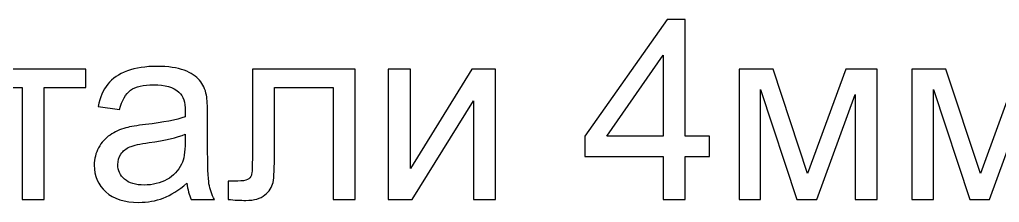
# Model space of a CAD drawing. Header units: centimetres. Extents: x -108 to 55, y -52 to 52.
# Drawn here: x -27.33 to -13.58, y -17.42 to -14.86 of the extents above; entities that cross this region are included whole.
import ezdxf

# ---------------------------------------------------------------- set-up
doc = ezdxf.new("R2010")
doc.units = ezdxf.units.CM
doc.header["$MEASUREMENT"] = 0
doc.layers.add('layer 1', color=7, linetype='Continuous')

msp = doc.modelspace()

# ---------------------------------------------------------------- linework, layer by layer
at = {"layer": 'layer 1', "color": 250}
for points, knots in [([(-18.29636, -17.38407), (-18.29636, -17.38407), (-18.29636, -16.78068), (-18.29636, -16.78068), (-18.29636, -16.78068), (-18.29636, -16.78068), (-19.39376, -16.78068), (-19.39376, -16.78068), (-19.39376, -16.78068), (-19.39376, -16.78068), (-19.39376, -16.49486), (-19.39376, -16.49486), (-19.39376, -16.49486), (-19.39376, -16.49486), (-18.2399, -14.85758), (-18.2399, -14.85758), (-18.2399, -14.85758), (-18.2399, -14.85758), (-17.98584, -14.85758), (-17.98584, -14.85758), (-17.98584, -14.85758), (-17.98584, -14.85758), (-17.98584, -16.49486), (-17.98584, -16.49486), (-17.98584, -16.49486), (-17.98584, -16.49486), (-17.64356, -16.49486), (-17.64356, -16.49486), (-17.64356, -16.49486), (-17.64356, -16.49486), (-17.64356, -16.78068), (-17.64356, -16.78068), (-17.64356, -16.78068), (-17.64356, -16.78068), (-17.98584, -16.78068), (-17.98584, -16.78068), (-17.98584, -16.78068), (-17.98584, -16.78068), (-17.98584, -17.38407), (-17.98584, -17.38407), (-17.98584, -17.38407), (-17.98584, -17.38407), (-18.29636, -17.38407), (-18.29636, -17.38407)], [0, 0, 0, 0, 0.08333333, 0.08333333, 0.08333333, 0.08333333, 0.16666667, 0.16666667, 0.16666667, 0.16666667, 0.25, 0.25, 0.25, 0.25, 0.33333333, 0.33333333, 0.33333333, 0.33333333, 0.41666667, 0.41666667, 0.41666667, 0.41666667, 0.5, 0.5, 0.5, 0.5, 0.58333333, 0.58333333, 0.58333333, 0.58333333, 0.66666667, 0.66666667, 0.66666667, 0.66666667, 0.75, 0.75, 0.75, 0.75, 0.83333333, 0.83333333, 0.83333333, 0.83333333, 1, 1, 1, 1]), ([(-18.29636, -16.49486), (-18.29636, -16.49486), (-18.29636, -15.35805), (-18.29636, -15.35805), (-18.29636, -15.35805), (-18.29636, -15.35805), (-19.08853, -16.49486), (-19.08853, -16.49486), (-19.08853, -16.49486), (-19.08853, -16.49486), (-18.29636, -16.49486), (-18.29636, -16.49486)], [0, 0, 0, 0, 0.25, 0.25, 0.25, 0.25, 0.5, 0.5, 0.5, 0.5, 1, 1, 1, 1]), ([(-24.98015, -17.15471), (-25.09542, -17.25292), (-25.20657, -17.32173), (-25.31302, -17.36231), (-25.31302, -17.36231), (-25.41946, -17.40289), (-25.53355, -17.42288), (-25.65588, -17.42288), (-25.65588, -17.42288), (-25.85701, -17.42288), (-26.01168, -17.37407), (-26.11989, -17.27586), (-26.11989, -17.27586), (-26.2281, -17.17823), (-26.28221, -17.05297), (-26.28221, -16.90065), (-26.28221, -16.90065), (-26.28221, -16.81126), (-26.26163, -16.72951), (-26.22105, -16.65541), (-26.22105, -16.65541), (-26.17988, -16.58131), (-26.12636, -16.5225), (-26.06049, -16.4778), (-26.06049, -16.4778), (-25.99404, -16.43311), (-25.91994, -16.399), (-25.83702, -16.37606), (-25.83702, -16.37606), (-25.77585, -16.36018), (-25.68352, -16.34489), (-25.56061, -16.3296), (-25.56061, -16.3296), (-25.31007, -16.3002), (-25.12482, -16.26432), (-25.00661, -16.22315), (-25.00661, -16.22315), (-25.00544, -16.18081), (-25.00485, -16.15376), (-25.00485, -16.14258), (-25.00485, -16.14258), (-25.00485, -16.01673), (-25.03425, -15.92793), (-25.09306, -15.87617), (-25.09306, -15.87617), (-25.17246, -15.80619), (-25.29067, -15.77149), (-25.4471, -15.77149), (-25.4471, -15.77149), (-25.59354, -15.77149), (-25.70175, -15.79737), (-25.77115, -15.84853), (-25.77115, -15.84853), (-25.84113, -15.8997), (-25.8923, -15.99027), (-25.92582, -16.12082), (-25.92582, -16.12082), (-25.92582, -16.12082), (-26.22928, -16.07848), (-26.22928, -16.07848), (-26.22928, -16.07848), (-26.20164, -15.94851), (-26.15636, -15.84324), (-26.09284, -15.76326), (-26.09284, -15.76326), (-26.02933, -15.68328), (-25.93758, -15.62211), (-25.81761, -15.57859), (-25.81761, -15.57859), (-25.69822, -15.53566), (-25.55884, -15.5139), (-25.40123, -15.5139), (-25.40123, -15.5139), (-25.2448, -15.5139), (-25.11718, -15.53213), (-25.01896, -15.56918), (-25.01896, -15.56918), (-24.92134, -15.60623), (-24.849, -15.65211), (-24.80313, -15.70798), (-24.80313, -15.70798), (-24.75726, -15.76385), (-24.72491, -15.83442), (-24.70609, -15.91969), (-24.70609, -15.91969), (-24.69609, -15.97262), (-24.6908, -16.06789), (-24.6908, -16.20492), (-24.6908, -16.20492), (-24.6908, -16.20492), (-24.6908, -16.6166), (-24.6908, -16.6166), (-24.6908, -16.6166), (-24.6908, -16.90418), (-24.68433, -17.0859), (-24.67139, -17.16294), (-24.67139, -17.16294), (-24.65904, -17.23998), (-24.63317, -17.3135), (-24.59553, -17.38407), (-24.59553, -17.38407), (-24.59553, -17.38407), (-24.92016, -17.38407), (-24.92016, -17.38407), (-24.92016, -17.38407), (-24.95133, -17.31879), (-24.97133, -17.24234), (-24.98015, -17.15471)], [0, 0, 0, 0, 0.03571429, 0.03571429, 0.03571429, 0.03571429, 0.07142857, 0.07142857, 0.07142857, 0.07142857, 0.10714286, 0.10714286, 0.10714286, 0.10714286, 0.14285714, 0.14285714, 0.14285714, 0.14285714, 0.17857143, 0.17857143, 0.17857143, 0.17857143, 0.21428571, 0.21428571, 0.21428571, 0.21428571, 0.25, 0.25, 0.25, 0.25, 0.28571429, 0.28571429, 0.28571429, 0.28571429, 0.32142857, 0.32142857, 0.32142857, 0.32142857, 0.35714286, 0.35714286, 0.35714286, 0.35714286, 0.39285714, 0.39285714, 0.39285714, 0.39285714, 0.42857143, 0.42857143, 0.42857143, 0.42857143, 0.46428571, 0.46428571, 0.46428571, 0.46428571, 0.5, 0.5, 0.5, 0.5, 0.53571429, 0.53571429, 0.53571429, 0.53571429, 0.57142857, 0.57142857, 0.57142857, 0.57142857, 0.60714286, 0.60714286, 0.60714286, 0.60714286, 0.64285714, 0.64285714, 0.64285714, 0.64285714, 0.67857143, 0.67857143, 0.67857143, 0.67857143, 0.71428571, 0.71428571, 0.71428571, 0.71428571, 0.75, 0.75, 0.75, 0.75, 0.78571429, 0.78571429, 0.78571429, 0.78571429, 0.82142857, 0.82142857, 0.82142857, 0.82142857, 0.85714286, 0.85714286, 0.85714286, 0.85714286, 0.89285714, 0.89285714, 0.89285714, 0.89285714, 0.92857143, 0.92857143, 0.92857143, 0.92857143, 1, 1, 1, 1]), ([(-27.88011, -15.55272), (-27.88011, -15.55272), (-26.39809, -15.55272), (-26.39809, -15.55272), (-26.39809, -15.55272), (-26.39809, -15.55272), (-26.39809, -15.81031), (-26.39809, -15.81031), (-26.39809, -15.81031), (-26.39809, -15.81031), (-26.98384, -15.81031), (-26.98384, -15.81031), (-26.98384, -15.81031), (-26.98384, -15.81031), (-26.98384, -17.38407), (-26.98384, -17.38407), (-26.98384, -17.38407), (-26.98384, -17.38407), (-27.29436, -17.38407), (-27.29436, -17.38407), (-27.29436, -17.38407), (-27.29436, -17.38407), (-27.29436, -15.81031), (-27.29436, -15.81031), (-27.29436, -15.81031), (-27.29436, -15.81031), (-27.88011, -15.81031), (-27.88011, -15.81031), (-27.88011, -15.81031), (-27.88011, -15.81031), (-27.88011, -15.55272), (-27.88011, -15.55272)], [0, 0, 0, 0, 0.11111111, 0.11111111, 0.11111111, 0.11111111, 0.22222222, 0.22222222, 0.22222222, 0.22222222, 0.33333333, 0.33333333, 0.33333333, 0.33333333, 0.44444444, 0.44444444, 0.44444444, 0.44444444, 0.55555556, 0.55555556, 0.55555556, 0.55555556, 0.66666667, 0.66666667, 0.66666667, 0.66666667, 0.77777778, 0.77777778, 0.77777778, 0.77777778, 1, 1, 1, 1]), ([(-24.06212, -15.55272), (-24.06212, -15.55272), (-22.61891, -15.55272), (-22.61891, -15.55272), (-22.61891, -15.55272), (-22.61891, -15.55272), (-22.61891, -17.38231), (-22.61891, -17.38231), (-22.61891, -17.38231), (-22.61891, -17.38231), (-22.92943, -17.38231), (-22.92943, -17.38231), (-22.92943, -17.38231), (-22.92943, -17.38231), (-22.92943, -15.81031), (-22.92943, -15.81031), (-22.92943, -15.81031), (-22.92943, -15.81031), (-23.7516, -15.81031), (-23.7516, -15.81031), (-23.7516, -15.81031), (-23.7516, -15.81031), (-23.7516, -16.72128), (-23.7516, -16.72128), (-23.7516, -16.72128), (-23.7516, -16.93358), (-23.75866, -17.07355), (-23.77219, -17.14177), (-23.77219, -17.14177), (-23.7863, -17.2094), (-23.82394, -17.26821), (-23.88569, -17.31879), (-23.88569, -17.31879), (-23.94803, -17.36937), (-24.03742, -17.39466), (-24.15445, -17.39466), (-24.15445, -17.39466), (-24.22679, -17.39466), (-24.3103, -17.38995), (-24.4044, -17.38113), (-24.4044, -17.38113), (-24.4044, -17.38113), (-24.4044, -17.12295), (-24.4044, -17.12295), (-24.4044, -17.12295), (-24.4044, -17.12295), (-24.26854, -17.12295), (-24.26854, -17.12295), (-24.26854, -17.12295), (-24.20444, -17.12295), (-24.15857, -17.11648), (-24.13093, -17.10296), (-24.13093, -17.10296), (-24.10329, -17.09002), (-24.08506, -17.06885), (-24.07565, -17.04003), (-24.07565, -17.04003), (-24.06683, -17.01121), (-24.06212, -16.9177), (-24.06212, -16.7595), (-24.06212, -16.7595), (-24.06212, -16.7595), (-24.06212, -15.55272), (-24.06212, -15.55272)], [0, 0, 0, 0, 0.05882353, 0.05882353, 0.05882353, 0.05882353, 0.11764706, 0.11764706, 0.11764706, 0.11764706, 0.17647059, 0.17647059, 0.17647059, 0.17647059, 0.23529412, 0.23529412, 0.23529412, 0.23529412, 0.29411765, 0.29411765, 0.29411765, 0.29411765, 0.35294118, 0.35294118, 0.35294118, 0.35294118, 0.41176471, 0.41176471, 0.41176471, 0.41176471, 0.47058824, 0.47058824, 0.47058824, 0.47058824, 0.52941176, 0.52941176, 0.52941176, 0.52941176, 0.58823529, 0.58823529, 0.58823529, 0.58823529, 0.64705882, 0.64705882, 0.64705882, 0.64705882, 0.70588235, 0.70588235, 0.70588235, 0.70588235, 0.76470588, 0.76470588, 0.76470588, 0.76470588, 0.82352941, 0.82352941, 0.82352941, 0.82352941, 0.88235294, 0.88235294, 0.88235294, 0.88235294, 1, 1, 1, 1]), ([(-22.1549, -15.55272), (-22.1549, -15.55272), (-21.84438, -15.55272), (-21.84438, -15.55272), (-21.84438, -15.55272), (-21.84438, -15.55272), (-21.84438, -16.94946), (-21.84438, -16.94946), (-21.84438, -16.94946), (-21.84438, -16.94946), (-20.98163, -15.55272), (-20.98163, -15.55272), (-20.98163, -15.55272), (-20.98163, -15.55272), (-20.64818, -15.55272), (-20.64818, -15.55272), (-20.64818, -15.55272), (-20.64818, -15.55272), (-20.64818, -17.38407), (-20.64818, -17.38407), (-20.64818, -17.38407), (-20.64818, -17.38407), (-20.9587, -17.38407), (-20.9587, -17.38407), (-20.9587, -17.38407), (-20.9587, -17.38407), (-20.9587, -15.99615), (-20.9587, -15.99615), (-20.9587, -15.99615), (-20.9587, -15.99615), (-21.82027, -17.38407), (-21.82027, -17.38407), (-21.82027, -17.38407), (-21.82027, -17.38407), (-22.1549, -17.38407), (-22.1549, -17.38407), (-22.1549, -17.38407), (-22.1549, -17.38407), (-22.1549, -15.55272), (-22.1549, -15.55272)], [0, 0, 0, 0, 0.09090909, 0.09090909, 0.09090909, 0.09090909, 0.18181818, 0.18181818, 0.18181818, 0.18181818, 0.27272727, 0.27272727, 0.27272727, 0.27272727, 0.36363636, 0.36363636, 0.36363636, 0.36363636, 0.45454545, 0.45454545, 0.45454545, 0.45454545, 0.54545455, 0.54545455, 0.54545455, 0.54545455, 0.63636364, 0.63636364, 0.63636364, 0.63636364, 0.72727273, 0.72727273, 0.72727273, 0.72727273, 0.81818182, 0.81818182, 0.81818182, 0.81818182, 1, 1, 1, 1]), ([(-17.23013, -15.55272), (-17.23013, -15.55272), (-16.75259, -15.55272), (-16.75259, -15.55272), (-16.75259, -15.55272), (-16.75259, -15.55272), (-16.26858, -17.01827), (-16.26858, -17.01827), (-16.26858, -17.01827), (-16.26858, -17.01827), (-15.73281, -15.55272), (-15.73281, -15.55272), (-15.73281, -15.55272), (-15.73281, -15.55272), (-15.28938, -15.55272), (-15.28938, -15.55272), (-15.28938, -15.55272), (-15.28938, -15.55272), (-15.28938, -17.38407), (-15.28938, -17.38407), (-15.28938, -17.38407), (-15.28938, -17.38407), (-15.5999, -17.38407), (-15.5999, -17.38407), (-15.5999, -17.38407), (-15.5999, -17.38407), (-15.5999, -15.90969), (-15.5999, -15.90969), (-15.5999, -15.90969), (-15.5999, -15.90969), (-16.13919, -17.38407), (-16.13919, -17.38407), (-16.13919, -17.38407), (-16.13919, -17.38407), (-16.41678, -17.38407), (-16.41678, -17.38407), (-16.41678, -17.38407), (-16.41678, -17.38407), (-16.92666, -15.83912), (-16.92666, -15.83912), (-16.92666, -15.83912), (-16.92666, -15.83912), (-16.92666, -17.38407), (-16.92666, -17.38407), (-16.92666, -17.38407), (-16.92666, -17.38407), (-17.23013, -17.38407), (-17.23013, -17.38407), (-17.23013, -17.38407), (-17.23013, -17.38407), (-17.23013, -15.55272), (-17.23013, -15.55272)], [0, 0, 0, 0, 0.07142857, 0.07142857, 0.07142857, 0.07142857, 0.14285714, 0.14285714, 0.14285714, 0.14285714, 0.21428571, 0.21428571, 0.21428571, 0.21428571, 0.28571429, 0.28571429, 0.28571429, 0.28571429, 0.35714286, 0.35714286, 0.35714286, 0.35714286, 0.42857143, 0.42857143, 0.42857143, 0.42857143, 0.5, 0.5, 0.5, 0.5, 0.57142857, 0.57142857, 0.57142857, 0.57142857, 0.64285714, 0.64285714, 0.64285714, 0.64285714, 0.71428571, 0.71428571, 0.71428571, 0.71428571, 0.78571429, 0.78571429, 0.78571429, 0.78571429, 0.85714286, 0.85714286, 0.85714286, 0.85714286, 1, 1, 1, 1]), ([(-14.80416, -15.55272), (-14.80416, -15.55272), (-14.32662, -15.55272), (-14.32662, -15.55272), (-14.32662, -15.55272), (-14.32662, -15.55272), (-13.84261, -17.01827), (-13.84261, -17.01827), (-13.84261, -17.01827), (-13.84261, -17.01827), (-13.30684, -15.55272), (-13.30684, -15.55272), (-13.30684, -15.55272), (-13.30684, -15.55272), (-12.86341, -15.55272), (-12.86341, -15.55272), (-12.86341, -15.55272), (-12.86341, -15.55272), (-12.86341, -17.38407), (-12.86341, -17.38407), (-12.86341, -17.38407), (-12.86341, -17.38407), (-13.17393, -17.38407), (-13.17393, -17.38407), (-13.17393, -17.38407), (-13.17393, -17.38407), (-13.17393, -15.90969), (-13.17393, -15.90969), (-13.17393, -15.90969), (-13.17393, -15.90969), (-13.71322, -17.38407), (-13.71322, -17.38407), (-13.71322, -17.38407), (-13.71322, -17.38407), (-13.99081, -17.38407), (-13.99081, -17.38407), (-13.99081, -17.38407), (-13.99081, -17.38407), (-14.50069, -15.83912), (-14.50069, -15.83912), (-14.50069, -15.83912), (-14.50069, -15.83912), (-14.50069, -17.38407), (-14.50069, -17.38407), (-14.50069, -17.38407), (-14.50069, -17.38407), (-14.80416, -17.38407), (-14.80416, -17.38407), (-14.80416, -17.38407), (-14.80416, -17.38407), (-14.80416, -15.55272), (-14.80416, -15.55272)], [0, 0, 0, 0, 0.07142857, 0.07142857, 0.07142857, 0.07142857, 0.14285714, 0.14285714, 0.14285714, 0.14285714, 0.21428571, 0.21428571, 0.21428571, 0.21428571, 0.28571429, 0.28571429, 0.28571429, 0.28571429, 0.35714286, 0.35714286, 0.35714286, 0.35714286, 0.42857143, 0.42857143, 0.42857143, 0.42857143, 0.5, 0.5, 0.5, 0.5, 0.57142857, 0.57142857, 0.57142857, 0.57142857, 0.64285714, 0.64285714, 0.64285714, 0.64285714, 0.71428571, 0.71428571, 0.71428571, 0.71428571, 0.78571429, 0.78571429, 0.78571429, 0.78571429, 0.85714286, 0.85714286, 0.85714286, 0.85714286, 1, 1, 1, 1]), ([(-25.00485, -16.46663), (-25.11777, -16.5125), (-25.28714, -16.55132), (-25.51297, -16.58307), (-25.51297, -16.58307), (-25.64118, -16.6013), (-25.73174, -16.62189), (-25.78467, -16.64482), (-25.78467, -16.64482), (-25.8376, -16.66776), (-25.87818, -16.70128), (-25.907, -16.7448), (-25.907, -16.7448), (-25.93582, -16.78891), (-25.95052, -16.83772), (-25.95052, -16.89183), (-25.95052, -16.89183), (-25.95052, -16.97357), (-25.91935, -17.04238), (-25.85642, -17.09708), (-25.85642, -17.09708), (-25.7935, -17.15177), (-25.70175, -17.17941), (-25.58119, -17.17941), (-25.58119, -17.17941), (-25.46181, -17.17941), (-25.35536, -17.15353), (-25.26185, -17.10119), (-25.26185, -17.10119), (-25.16893, -17.04944), (-25.10012, -16.97828), (-25.0566, -16.8883), (-25.0566, -16.8883), (-25.02308, -16.81831), (-25.00661, -16.7154), (-25.00661, -16.57954), (-25.00661, -16.57954), (-25.00661, -16.57954), (-25.00485, -16.46663), (-25.00485, -16.46663)], [0, 0, 0, 0, 0.09090909, 0.09090909, 0.09090909, 0.09090909, 0.18181818, 0.18181818, 0.18181818, 0.18181818, 0.27272727, 0.27272727, 0.27272727, 0.27272727, 0.36363636, 0.36363636, 0.36363636, 0.36363636, 0.45454545, 0.45454545, 0.45454545, 0.45454545, 0.54545455, 0.54545455, 0.54545455, 0.54545455, 0.63636364, 0.63636364, 0.63636364, 0.63636364, 0.72727273, 0.72727273, 0.72727273, 0.72727273, 0.81818182, 0.81818182, 0.81818182, 0.81818182, 1, 1, 1, 1])]:
    msp.add_open_spline(points, degree=3, knots=knots, dxfattribs=at)

doc.saveas('drawing.dxf')
